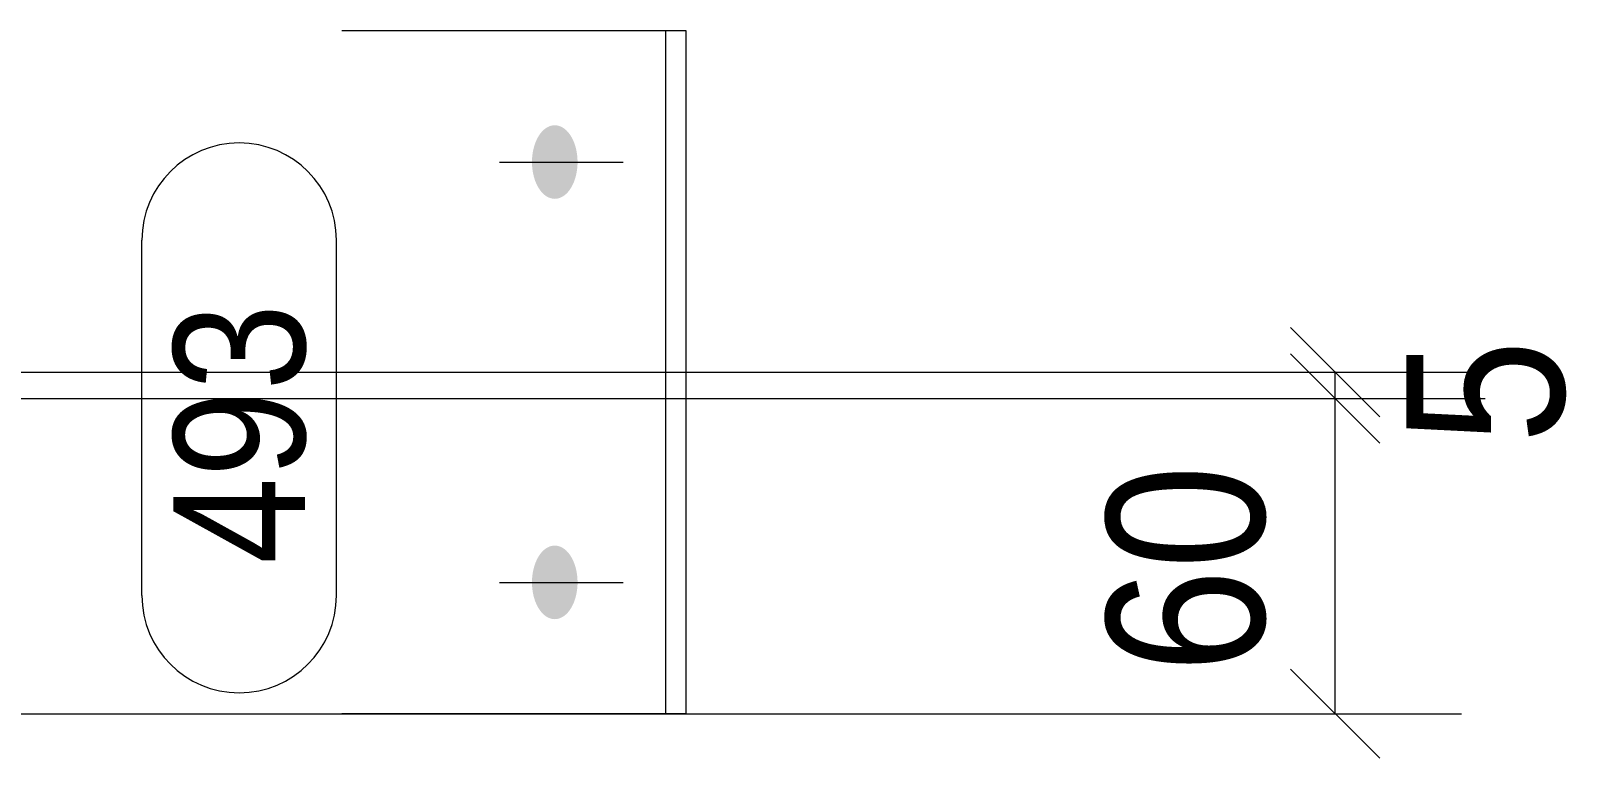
# Model space of a CAD drawing. Header units: millimetres. Extents: x 2 to 579, y 1 to 825.
# Drawn here: x 297.23 to 326.43, y 713.51 to 727.36 of the extents above; entities that cross this region are included whole.
import ezdxf

# ---------------------------------------------------------------- set-up
doc = ezdxf.new("R2010")
doc.units = ezdxf.units.MM
doc.linetypes.add('XKITLINE00', pattern=[0])
for name, color, linetype, lineweight in [('Bolt', 3, 'Continuous', 0), ('Dimensions', 7, 'Continuous', 0), ('Part', 2, 'Continuous', 0), ('PartMark', 7, 'Continuous', 0)]:
    doc.layers.add(name, color=color, linetype=linetype, lineweight=lineweight)
doc.styles.add('ARIAL', font='ARIAL.TTF')

# ---------------------------------------------------------------- blocks, each defined once
blk = doc.blocks.new('*A94')
at = {"layer": 'Bolt'}
blk.add_hatch(color=3, dxfattribs=at).paths.add_polyline_path([(307.631, 724.824), (307.629, 724.79), (307.627, 724.756), (307.623, 724.722), (307.618, 724.688), (307.613, 724.655), (307.606, 724.623), (307.598, 724.59), (307.59, 724.559), (307.58, 724.528), (307.57, 724.498), (307.558, 724.469), (307.546, 724.441), (307.533, 724.414), (307.519, 724.388), (307.504, 724.363), (307.489, 724.34), (307.473, 724.317), (307.456, 724.296), (307.439, 724.276), (307.421, 724.258), (307.402, 724.241), (307.383, 724.226), (307.364, 724.212), (307.344, 724.199), (307.324, 724.189), (307.303, 724.179), (307.283, 724.172), (307.262, 724.166), (307.24, 724.162), (307.219, 724.159), (307.198, 724.158), (307.177, 724.159), (307.155, 724.162), (307.134, 724.166), (307.113, 724.172), (307.093, 724.179), (307.072, 724.189), (307.052, 724.199), (307.032, 724.212), (307.013, 724.226), (306.994, 724.241), (306.975, 724.258), (306.957, 724.276), (306.94, 724.296), (306.923, 724.317), (306.907, 724.34), (306.892, 724.363), (306.877, 724.388), (306.863, 724.414), (306.85, 724.441), (306.838, 724.469), (306.826, 724.498), (306.816, 724.528), (306.806, 724.559), (306.798, 724.59), (306.79, 724.623), (306.783, 724.655), (306.778, 724.688), (306.773, 724.722), (306.769, 724.756), (306.767, 724.79), (306.765, 724.824), (306.765, 724.858), (306.765, 724.893), (306.767, 724.927), (306.769, 724.961), (306.773, 724.995), (306.778, 725.028), (306.783, 725.062), (306.79, 725.094), (306.798, 725.126), (306.806, 725.158), (306.816, 725.188), (306.826, 725.218), (306.838, 725.247), (306.85, 725.275), (306.863, 725.302), (306.877, 725.328), (306.892, 725.353), (306.907, 725.377), (306.923, 725.399), (306.94, 725.421), (306.957, 725.44), (306.975, 725.459), (306.994, 725.476), (307.013, 725.491), (307.032, 725.505), (307.052, 725.517), (307.072, 725.528), (307.093, 725.537), (307.113, 725.545), (307.134, 725.551), (307.155, 725.555), (307.177, 725.558), (307.198, 725.558), (307.219, 725.558), (307.24, 725.555), (307.262, 725.551), (307.283, 725.545), (307.303, 725.537), (307.324, 725.528), (307.344, 725.517), (307.364, 725.505), (307.383, 725.491), (307.402, 725.476), (307.421, 725.459), (307.439, 725.44), (307.456, 725.421), (307.473, 725.399), (307.489, 725.377), (307.504, 725.353), (307.519, 725.328), (307.533, 725.302), (307.546, 725.275), (307.558, 725.247), (307.57, 725.218), (307.58, 725.188), (307.59, 725.158), (307.598, 725.126), (307.606, 725.094), (307.613, 725.062), (307.618, 725.028), (307.623, 724.995), (307.627, 724.961), (307.629, 724.927), (307.631, 724.893), (307.631, 724.858)], flags=17)
at = {"layer": 'Bolt', "color": 3, "linetype": 'XKITLINE00', "lineweight": 0}
blk.add_line((306.145, 724.858), (308.501, 724.858), dxfattribs=at)
blk = doc.blocks.new('*A95')
at = {"layer": 'Bolt'}
blk.add_hatch(color=3, dxfattribs=at).paths.add_polyline_path([(307.631, 716.824), (307.629, 716.79), (307.627, 716.756), (307.623, 716.722), (307.618, 716.688), (307.613, 716.655), (307.606, 716.623), (307.598, 716.59), (307.59, 716.559), (307.58, 716.528), (307.57, 716.498), (307.558, 716.469), (307.546, 716.441), (307.533, 716.414), (307.519, 716.388), (307.504, 716.363), (307.489, 716.34), (307.473, 716.317), (307.456, 716.296), (307.439, 716.276), (307.421, 716.258), (307.402, 716.241), (307.383, 716.226), (307.364, 716.212), (307.344, 716.199), (307.324, 716.189), (307.303, 716.179), (307.283, 716.172), (307.262, 716.166), (307.24, 716.162), (307.219, 716.159), (307.198, 716.158), (307.177, 716.159), (307.155, 716.162), (307.134, 716.166), (307.113, 716.172), (307.093, 716.179), (307.072, 716.189), (307.052, 716.199), (307.032, 716.212), (307.013, 716.226), (306.994, 716.241), (306.975, 716.258), (306.957, 716.276), (306.94, 716.296), (306.923, 716.317), (306.907, 716.34), (306.892, 716.363), (306.877, 716.388), (306.863, 716.414), (306.85, 716.441), (306.838, 716.469), (306.826, 716.498), (306.816, 716.528), (306.806, 716.559), (306.798, 716.59), (306.79, 716.623), (306.783, 716.655), (306.778, 716.688), (306.773, 716.722), (306.769, 716.756), (306.767, 716.79), (306.765, 716.824), (306.765, 716.858), (306.765, 716.893), (306.767, 716.927), (306.769, 716.961), (306.773, 716.995), (306.778, 717.028), (306.783, 717.062), (306.79, 717.094), (306.798, 717.126), (306.806, 717.158), (306.816, 717.188), (306.826, 717.218), (306.838, 717.247), (306.85, 717.275), (306.863, 717.302), (306.877, 717.328), (306.892, 717.353), (306.907, 717.377), (306.923, 717.399), (306.94, 717.421), (306.957, 717.44), (306.975, 717.459), (306.994, 717.476), (307.013, 717.491), (307.032, 717.505), (307.052, 717.517), (307.072, 717.528), (307.093, 717.537), (307.113, 717.545), (307.134, 717.551), (307.155, 717.555), (307.177, 717.558), (307.198, 717.558), (307.219, 717.558), (307.24, 717.555), (307.262, 717.551), (307.283, 717.545), (307.303, 717.537), (307.324, 717.528), (307.344, 717.517), (307.364, 717.505), (307.383, 717.491), (307.402, 717.476), (307.421, 717.459), (307.439, 717.44), (307.456, 717.421), (307.473, 717.399), (307.489, 717.377), (307.504, 717.353), (307.519, 717.328), (307.533, 717.302), (307.546, 717.275), (307.558, 717.247), (307.57, 717.218), (307.58, 717.188), (307.59, 717.158), (307.598, 717.126), (307.606, 717.094), (307.613, 717.062), (307.618, 717.028), (307.623, 716.995), (307.627, 716.961), (307.629, 716.927), (307.631, 716.893), (307.631, 716.858)], flags=17)
at = {"layer": 'Bolt', "color": 3, "linetype": 'XKITLINE00', "lineweight": 0}
blk.add_line((306.145, 716.858), (308.501, 716.858), dxfattribs=at)
blk = doc.blocks.new('*A101')
at = {"layer": 'Part', "color": 2, "linetype": 'XKITLINE00', "lineweight": 0}
for p, q in [((309.696, 727.358), (303.147, 727.358)), ((309.303, 727.358), (309.303, 714.358)), ((309.696, 714.358), (309.696, 727.358)), ((309.696, 714.358), (303.147, 714.358))]:
    blk.add_line(p, q, dxfattribs=at)
blk = doc.blocks.new('*A250')
at = {"layer": 'Dimensions', "color": 7, "linetype": 'XKITLINE00', "lineweight": 0}
for p, q in [((321.192, 721.207), (322.889, 719.51)), ((296.117, 720.358), (324.441, 720.358)), ((322.041, 714.358), (322.041, 720.358)), ((321.192, 715.207), (322.889, 713.51)), ((279.747, 714.358), (324.441, 714.358))]:
    blk.add_line(p, q, dxfattribs=at)
at = {"layer": 'Dimensions', "color": 3}
for p in [(322.041, 720.358), (322.041, 714.358)]:
    blk.add_point(p, dxfattribs=at)
at = {"layer": 'Dimensions', "color": 3, "style": 'ARIAL', "width": 0.85}
blk.add_text('60', height=3, rotation=90.0002, dxfattribs=at).set_placement((320.691, 715.133))
blk = doc.blocks.new('*A251')
at = {"layer": 'Dimensions', "color": 7, "linetype": 'XKITLINE00', "lineweight": 0}
for p, q in [((321.192, 721.707), (322.889, 720.01)), ((321.192, 721.207), (322.889, 719.51)), ((283.692, 720.858), (324.891, 720.858)), ((322.041, 720.358), (322.041, 720.858)), ((296.117, 720.358), (324.891, 720.358))]:
    blk.add_line(p, q, dxfattribs=at)
at = {"layer": 'Dimensions', "color": 3}
for p in [(322.041, 720.858), (322.041, 720.358)]:
    blk.add_point(p, dxfattribs=at)
at = {"layer": 'Dimensions', "color": 3, "style": 'ARIAL', "width": 0.85}
blk.add_text('5', height=3, rotation=90.0002, dxfattribs=at).set_placement((326.391, 719.496))
blk = doc.blocks.new('*A266')
at = {"layer": 'PartMark', "color": 7, "linetype": 'XKITLINE00', "lineweight": 0}
for p, q in [((299.347, 716.608), (299.347, 723.371)), ((303.047, 716.608), (303.047, 723.371))]:
    blk.add_line(p, q, dxfattribs=at)
for centre, start, end in [((301.197, 723.371), 0, 180), ((301.197, 716.608), 180, 0)]:
    blk.add_arc(centre, 1.85, start, end, dxfattribs=at)
at = {"layer": 'PartMark', "color": 3, "style": 'ARIAL', "width": 0.85}
blk.add_text('493', height=2.5, rotation=90.0002, dxfattribs=at).set_placement((302.447, 717.208))

msp = doc.modelspace()

# ---------------------------------------------------------------- block references
at = {"lineweight": 0}
for name in ['*A101', '*A94', '*A266', '*A251', '*A250', '*A95']:
    msp.add_blockref(name, (0, 0), dxfattribs=at)

doc.saveas('drawing.dxf')
